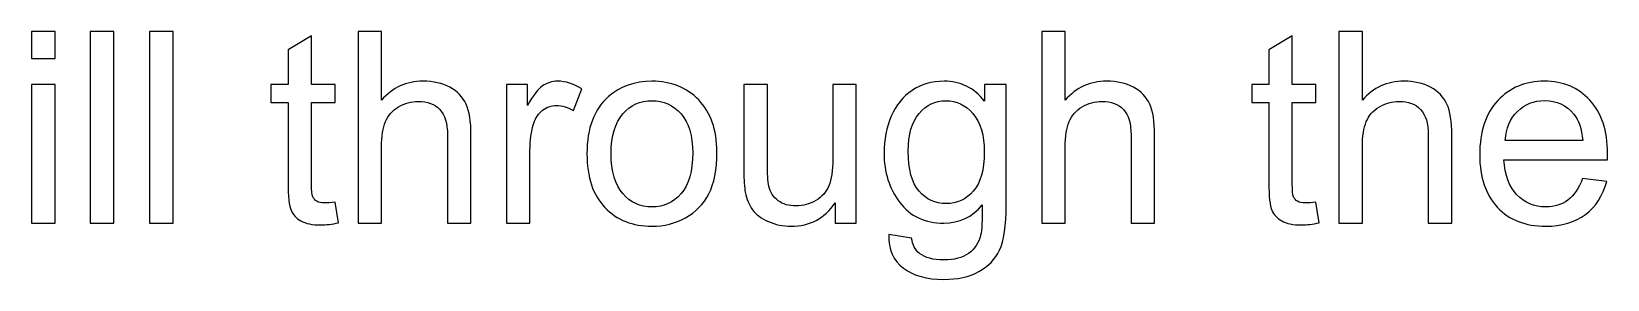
# Model space of a CAD drawing. Header units: millimetres. Extents: x -819 to 558, y -342 to 336.
# Drawn here: x -636.06 to -586.14, y 328.31 to 336.15 of the extents above; entities that cross this region are included whole.
import ezdxf

# ---------------------------------------------------------------- set-up
doc = ezdxf.new("R2010")
doc.units = ezdxf.units.MM
doc.header["$MEASUREMENT"] = 0
doc.layers.add('#Layer 1', color=7, linetype='Continuous')

msp = doc.modelspace()

# ---------------------------------------------------------------- linework, layer by layer
at = {"layer": '#Layer 1', "color": 250}
for points, knots in [([(-636.0632, 335.2938), (-636.0632, 335.2938), (-636.0632, 336.1503), (-636.0632, 336.1503), (-636.0632, 336.1503), (-636.0632, 336.1503), (-635.3181, 336.1503), (-635.3181, 336.1503), (-635.3181, 336.1503), (-635.3181, 336.1503), (-635.3181, 335.2938), (-635.3181, 335.2938), (-635.3181, 335.2938), (-635.3181, 335.2938), (-636.0632, 335.2938), (-636.0632, 335.2938)], [0, 0, 0, 0, 0.25, 0.25, 0.25, 0.25, 0.5, 0.5, 0.5, 0.5, 0.75, 0.75, 0.75, 0.75, 1, 1, 1, 1]), ([(-634.2019, 330.0896), (-634.2019, 330.0896), (-634.2019, 336.1503), (-634.2019, 336.1503), (-634.2019, 336.1503), (-634.2019, 336.1503), (-633.4583, 336.1503), (-633.4583, 336.1503), (-633.4583, 336.1503), (-633.4583, 336.1503), (-633.4583, 330.0896), (-633.4583, 330.0896), (-633.4583, 330.0896), (-633.4583, 330.0896), (-634.2019, 330.0896), (-634.2019, 330.0896)], [0, 0, 0, 0, 0.25, 0.25, 0.25, 0.25, 0.5, 0.5, 0.5, 0.5, 0.75, 0.75, 0.75, 0.75, 1, 1, 1, 1]), ([(-632.3209, 330.0896), (-632.3209, 330.0896), (-632.3209, 336.1503), (-632.3209, 336.1503), (-632.3209, 336.1503), (-632.3209, 336.1503), (-631.5773, 336.1503), (-631.5773, 336.1503), (-631.5773, 336.1503), (-631.5773, 336.1503), (-631.5773, 330.0896), (-631.5773, 330.0896), (-631.5773, 330.0896), (-631.5773, 330.0896), (-632.3209, 330.0896), (-632.3209, 330.0896)], [0, 0, 0, 0, 0.25, 0.25, 0.25, 0.25, 0.5, 0.5, 0.5, 0.5, 0.75, 0.75, 0.75, 0.75, 1, 1, 1, 1]), ([(-626.4465, 330.7556), (-626.4465, 330.7556), (-626.3393, 330.0981), (-626.3393, 330.0981), (-626.3393, 330.0981), (-626.5481, 330.0543), (-626.7358, 330.0317), (-626.9009, 330.0317), (-626.9009, 330.0317), (-627.1718, 330.0317), (-627.3807, 330.0741), (-627.5302, 330.1602), (-627.5302, 330.1602), (-627.6784, 330.2448), (-627.7828, 330.3577), (-627.8435, 330.4974), (-627.8435, 330.4974), (-627.9042, 330.6357), (-627.9352, 330.9292), (-627.9352, 331.3751), (-627.9352, 331.3751), (-627.9352, 331.3751), (-627.9352, 333.901), (-627.9352, 333.901), (-627.9352, 333.901), (-627.9352, 333.901), (-628.4813, 333.901), (-628.4813, 333.901), (-628.4813, 333.901), (-628.4813, 333.901), (-628.4813, 334.4796), (-628.4813, 334.4796), (-628.4813, 334.4796), (-628.4813, 334.4796), (-627.9352, 334.4796), (-627.9352, 334.4796), (-627.9352, 334.4796), (-627.9352, 334.4796), (-627.9352, 335.5676), (-627.9352, 335.5676), (-627.9352, 335.5676), (-627.9352, 335.5676), (-627.1944, 336.0135), (-627.1944, 336.0135), (-627.1944, 336.0135), (-627.1944, 336.0135), (-627.1944, 334.4796), (-627.1944, 334.4796), (-627.1944, 334.4796), (-627.1944, 334.4796), (-626.4465, 334.4796), (-626.4465, 334.4796), (-626.4465, 334.4796), (-626.4465, 334.4796), (-626.4465, 333.901), (-626.4465, 333.901), (-626.4465, 333.901), (-626.4465, 333.901), (-627.1944, 333.901), (-627.1944, 333.901), (-627.1944, 333.901), (-627.1944, 333.901), (-627.1944, 331.3342), (-627.1944, 331.3342), (-627.1944, 331.3342), (-627.1944, 331.1211), (-627.1817, 330.9857), (-627.1563, 330.925), (-627.1563, 330.925), (-627.1295, 330.8643), (-627.0871, 330.8163), (-627.0279, 330.7796), (-627.0279, 330.7796), (-626.9686, 330.7444), (-626.8839, 330.726), (-626.7739, 330.726), (-626.7739, 330.726), (-626.6906, 330.726), (-626.582, 330.7359), (-626.4465, 330.7556)], [0, 0, 0, 0, 0.05, 0.05, 0.05, 0.05, 0.1, 0.1, 0.1, 0.1, 0.15, 0.15, 0.15, 0.15, 0.2, 0.2, 0.2, 0.2, 0.25, 0.25, 0.25, 0.25, 0.3, 0.3, 0.3, 0.3, 0.35, 0.35, 0.35, 0.35, 0.4, 0.4, 0.4, 0.4, 0.45, 0.45, 0.45, 0.45, 0.5, 0.5, 0.5, 0.5, 0.55, 0.55, 0.55, 0.55, 0.6, 0.6, 0.6, 0.6, 0.65, 0.65, 0.65, 0.65, 0.7, 0.7, 0.7, 0.7, 0.75, 0.75, 0.75, 0.75, 0.8, 0.8, 0.8, 0.8, 0.85, 0.85, 0.85, 0.85, 0.9, 0.9, 0.9, 0.9, 0.95, 0.95, 0.95, 0.95, 1, 1, 1, 1]), ([(-625.7184, 330.0896), (-625.7184, 330.0896), (-625.7184, 336.1503), (-625.7184, 336.1503), (-625.7184, 336.1503), (-625.7184, 336.1503), (-624.9747, 336.1503), (-624.9747, 336.1503), (-624.9747, 336.1503), (-624.9747, 336.1503), (-624.9747, 333.9758), (-624.9747, 333.9758), (-624.9747, 333.9758), (-624.6276, 334.378), (-624.1887, 334.5798), (-623.6596, 334.5798), (-623.6596, 334.5798), (-623.335, 334.5798), (-623.0528, 334.5149), (-622.8129, 334.3865), (-622.8129, 334.3865), (-622.573, 334.2594), (-622.4009, 334.0816), (-622.2979, 333.8559), (-622.2979, 333.8559), (-622.1948, 333.6301), (-622.1426, 333.3013), (-622.1426, 332.8723), (-622.1426, 332.8723), (-622.1426, 332.8723), (-622.1426, 330.0896), (-622.1426, 330.0896), (-622.1426, 330.0896), (-622.1426, 330.0896), (-622.8877, 330.0896), (-622.8877, 330.0896), (-622.8877, 330.0896), (-622.8877, 330.0896), (-622.8877, 332.8723), (-622.8877, 332.8723), (-622.8877, 332.8723), (-622.8877, 333.2434), (-622.9681, 333.5144), (-623.129, 333.6837), (-623.129, 333.6837), (-623.2899, 333.853), (-623.5185, 333.9391), (-623.8134, 333.9391), (-623.8134, 333.9391), (-624.0335, 333.9391), (-624.241, 333.8813), (-624.4357, 333.767), (-624.4357, 333.767), (-624.6304, 333.6527), (-624.7687, 333.4974), (-624.8506, 333.3013), (-624.8506, 333.3013), (-624.9338, 333.1066), (-624.9747, 332.8356), (-624.9747, 332.4913), (-624.9747, 332.4913), (-624.9747, 332.4913), (-624.9747, 330.0896), (-624.9747, 330.0896), (-624.9747, 330.0896), (-624.9747, 330.0896), (-625.7184, 330.0896), (-625.7184, 330.0896)], [0, 0, 0, 0, 0.0588235, 0.0588235, 0.0588235, 0.0588235, 0.1176471, 0.1176471, 0.1176471, 0.1176471, 0.1764706, 0.1764706, 0.1764706, 0.1764706, 0.2352941, 0.2352941, 0.2352941, 0.2352941, 0.2941176, 0.2941176, 0.2941176, 0.2941176, 0.3529412, 0.3529412, 0.3529412, 0.3529412, 0.4117647, 0.4117647, 0.4117647, 0.4117647, 0.4705882, 0.4705882, 0.4705882, 0.4705882, 0.5294118, 0.5294118, 0.5294118, 0.5294118, 0.5882353, 0.5882353, 0.5882353, 0.5882353, 0.6470588, 0.6470588, 0.6470588, 0.6470588, 0.7058824, 0.7058824, 0.7058824, 0.7058824, 0.7647059, 0.7647059, 0.7647059, 0.7647059, 0.8235294, 0.8235294, 0.8235294, 0.8235294, 0.8823529, 0.8823529, 0.8823529, 0.8823529, 0.9411765, 0.9411765, 0.9411765, 0.9411765, 1, 1, 1, 1]), ([(-604.0634, 330.0896), (-604.0634, 330.0896), (-604.0634, 336.1503), (-604.0634, 336.1503), (-604.0634, 336.1503), (-604.0634, 336.1503), (-603.3197, 336.1503), (-603.3197, 336.1503), (-603.3197, 336.1503), (-603.3197, 336.1503), (-603.3197, 333.9758), (-603.3197, 333.9758), (-603.3197, 333.9758), (-602.9726, 334.378), (-602.5337, 334.5798), (-602.0046, 334.5798), (-602.0046, 334.5798), (-601.68, 334.5798), (-601.3978, 334.5149), (-601.1579, 334.3865), (-601.1579, 334.3865), (-600.918, 334.2594), (-600.7459, 334.0816), (-600.6429, 333.8559), (-600.6429, 333.8559), (-600.5398, 333.6301), (-600.4876, 333.3013), (-600.4876, 332.8723), (-600.4876, 332.8723), (-600.4876, 332.8723), (-600.4876, 330.0896), (-600.4876, 330.0896), (-600.4876, 330.0896), (-600.4876, 330.0896), (-601.2327, 330.0896), (-601.2327, 330.0896), (-601.2327, 330.0896), (-601.2327, 330.0896), (-601.2327, 332.8723), (-601.2327, 332.8723), (-601.2327, 332.8723), (-601.2327, 333.2434), (-601.3131, 333.5144), (-601.474, 333.6837), (-601.474, 333.6837), (-601.6349, 333.853), (-601.8635, 333.9391), (-602.1584, 333.9391), (-602.1584, 333.9391), (-602.3785, 333.9391), (-602.586, 333.8813), (-602.7807, 333.767), (-602.7807, 333.767), (-602.9754, 333.6527), (-603.1137, 333.4974), (-603.1956, 333.3013), (-603.1956, 333.3013), (-603.2788, 333.1066), (-603.3197, 332.8356), (-603.3197, 332.4913), (-603.3197, 332.4913), (-603.3197, 332.4913), (-603.3197, 330.0896), (-603.3197, 330.0896), (-603.3197, 330.0896), (-603.3197, 330.0896), (-604.0634, 330.0896), (-604.0634, 330.0896)], [0, 0, 0, 0, 0.0588235, 0.0588235, 0.0588235, 0.0588235, 0.1176471, 0.1176471, 0.1176471, 0.1176471, 0.1764706, 0.1764706, 0.1764706, 0.1764706, 0.2352941, 0.2352941, 0.2352941, 0.2352941, 0.2941176, 0.2941176, 0.2941176, 0.2941176, 0.3529412, 0.3529412, 0.3529412, 0.3529412, 0.4117647, 0.4117647, 0.4117647, 0.4117647, 0.4705882, 0.4705882, 0.4705882, 0.4705882, 0.5294118, 0.5294118, 0.5294118, 0.5294118, 0.5882353, 0.5882353, 0.5882353, 0.5882353, 0.6470588, 0.6470588, 0.6470588, 0.6470588, 0.7058824, 0.7058824, 0.7058824, 0.7058824, 0.7647059, 0.7647059, 0.7647059, 0.7647059, 0.8235294, 0.8235294, 0.8235294, 0.8235294, 0.8823529, 0.8823529, 0.8823529, 0.8823529, 0.9411765, 0.9411765, 0.9411765, 0.9411765, 1, 1, 1, 1]), ([(-595.378, 330.7556), (-595.378, 330.7556), (-595.2708, 330.0981), (-595.2708, 330.0981), (-595.2708, 330.0981), (-595.4796, 330.0543), (-595.6673, 330.0317), (-595.8324, 330.0317), (-595.8324, 330.0317), (-596.1033, 330.0317), (-596.3122, 330.0741), (-596.4617, 330.1602), (-596.4617, 330.1602), (-596.6099, 330.2448), (-596.7143, 330.3577), (-596.775, 330.4974), (-596.775, 330.4974), (-596.8357, 330.6357), (-596.8667, 330.9292), (-596.8667, 331.3751), (-596.8667, 331.3751), (-596.8667, 331.3751), (-596.8667, 333.901), (-596.8667, 333.901), (-596.8667, 333.901), (-596.8667, 333.901), (-597.4128, 333.901), (-597.4128, 333.901), (-597.4128, 333.901), (-597.4128, 333.901), (-597.4128, 334.4796), (-597.4128, 334.4796), (-597.4128, 334.4796), (-597.4128, 334.4796), (-596.8667, 334.4796), (-596.8667, 334.4796), (-596.8667, 334.4796), (-596.8667, 334.4796), (-596.8667, 335.5676), (-596.8667, 335.5676), (-596.8667, 335.5676), (-596.8667, 335.5676), (-596.1259, 336.0135), (-596.1259, 336.0135), (-596.1259, 336.0135), (-596.1259, 336.0135), (-596.1259, 334.4796), (-596.1259, 334.4796), (-596.1259, 334.4796), (-596.1259, 334.4796), (-595.378, 334.4796), (-595.378, 334.4796), (-595.378, 334.4796), (-595.378, 334.4796), (-595.378, 333.901), (-595.378, 333.901), (-595.378, 333.901), (-595.378, 333.901), (-596.1259, 333.901), (-596.1259, 333.901), (-596.1259, 333.901), (-596.1259, 333.901), (-596.1259, 331.3342), (-596.1259, 331.3342), (-596.1259, 331.3342), (-596.1259, 331.1211), (-596.1132, 330.9857), (-596.0878, 330.925), (-596.0878, 330.925), (-596.061, 330.8643), (-596.0186, 330.8163), (-595.9594, 330.7796), (-595.9594, 330.7796), (-595.9001, 330.7444), (-595.8154, 330.726), (-595.7054, 330.726), (-595.7054, 330.726), (-595.6221, 330.726), (-595.5135, 330.7359), (-595.378, 330.7556)], [0, 0, 0, 0, 0.05, 0.05, 0.05, 0.05, 0.1, 0.1, 0.1, 0.1, 0.15, 0.15, 0.15, 0.15, 0.2, 0.2, 0.2, 0.2, 0.25, 0.25, 0.25, 0.25, 0.3, 0.3, 0.3, 0.3, 0.35, 0.35, 0.35, 0.35, 0.4, 0.4, 0.4, 0.4, 0.45, 0.45, 0.45, 0.45, 0.5, 0.5, 0.5, 0.5, 0.55, 0.55, 0.55, 0.55, 0.6, 0.6, 0.6, 0.6, 0.65, 0.65, 0.65, 0.65, 0.7, 0.7, 0.7, 0.7, 0.75, 0.75, 0.75, 0.75, 0.8, 0.8, 0.8, 0.8, 0.85, 0.85, 0.85, 0.85, 0.9, 0.9, 0.9, 0.9, 0.95, 0.95, 0.95, 0.95, 1, 1, 1, 1]), ([(-594.6499, 330.0896), (-594.6499, 330.0896), (-594.6499, 336.1503), (-594.6499, 336.1503), (-594.6499, 336.1503), (-594.6499, 336.1503), (-593.9062, 336.1503), (-593.9062, 336.1503), (-593.9062, 336.1503), (-593.9062, 336.1503), (-593.9062, 333.9758), (-593.9062, 333.9758), (-593.9062, 333.9758), (-593.5591, 334.378), (-593.1202, 334.5798), (-592.5911, 334.5798), (-592.5911, 334.5798), (-592.2665, 334.5798), (-591.9843, 334.5149), (-591.7444, 334.3865), (-591.7444, 334.3865), (-591.5045, 334.2594), (-591.3324, 334.0816), (-591.2294, 333.8559), (-591.2294, 333.8559), (-591.1263, 333.6301), (-591.0741, 333.3013), (-591.0741, 332.8723), (-591.0741, 332.8723), (-591.0741, 332.8723), (-591.0741, 330.0896), (-591.0741, 330.0896), (-591.0741, 330.0896), (-591.0741, 330.0896), (-591.8192, 330.0896), (-591.8192, 330.0896), (-591.8192, 330.0896), (-591.8192, 330.0896), (-591.8192, 332.8723), (-591.8192, 332.8723), (-591.8192, 332.8723), (-591.8192, 333.2434), (-591.8996, 333.5144), (-592.0605, 333.6837), (-592.0605, 333.6837), (-592.2214, 333.853), (-592.45, 333.9391), (-592.7449, 333.9391), (-592.7449, 333.9391), (-592.965, 333.9391), (-593.1725, 333.8813), (-593.3672, 333.767), (-593.3672, 333.767), (-593.5619, 333.6527), (-593.7002, 333.4974), (-593.7821, 333.3013), (-593.7821, 333.3013), (-593.8653, 333.1066), (-593.9062, 332.8356), (-593.9062, 332.4913), (-593.9062, 332.4913), (-593.9062, 332.4913), (-593.9062, 330.0896), (-593.9062, 330.0896), (-593.9062, 330.0896), (-593.9062, 330.0896), (-594.6499, 330.0896), (-594.6499, 330.0896)], [0, 0, 0, 0, 0.0588235, 0.0588235, 0.0588235, 0.0588235, 0.1176471, 0.1176471, 0.1176471, 0.1176471, 0.1764706, 0.1764706, 0.1764706, 0.1764706, 0.2352941, 0.2352941, 0.2352941, 0.2352941, 0.2941176, 0.2941176, 0.2941176, 0.2941176, 0.3529412, 0.3529412, 0.3529412, 0.3529412, 0.4117647, 0.4117647, 0.4117647, 0.4117647, 0.4705882, 0.4705882, 0.4705882, 0.4705882, 0.5294118, 0.5294118, 0.5294118, 0.5294118, 0.5882353, 0.5882353, 0.5882353, 0.5882353, 0.6470588, 0.6470588, 0.6470588, 0.6470588, 0.7058824, 0.7058824, 0.7058824, 0.7058824, 0.7647059, 0.7647059, 0.7647059, 0.7647059, 0.8235294, 0.8235294, 0.8235294, 0.8235294, 0.8823529, 0.8823529, 0.8823529, 0.8823529, 0.9411765, 0.9411765, 0.9411765, 0.9411765, 1, 1, 1, 1]), ([(-636.0632, 330.0896), (-636.0632, 330.0896), (-636.0632, 334.4796), (-636.0632, 334.4796), (-636.0632, 334.4796), (-636.0632, 334.4796), (-635.3181, 334.4796), (-635.3181, 334.4796), (-635.3181, 334.4796), (-635.3181, 334.4796), (-635.3181, 330.0896), (-635.3181, 330.0896), (-635.3181, 330.0896), (-635.3181, 330.0896), (-636.0632, 330.0896), (-636.0632, 330.0896)], [0, 0, 0, 0, 0.25, 0.25, 0.25, 0.25, 0.5, 0.5, 0.5, 0.5, 0.75, 0.75, 0.75, 0.75, 1, 1, 1, 1]), ([(-621.018, 330.0896), (-621.018, 330.0896), (-621.018, 334.4796), (-621.018, 334.4796), (-621.018, 334.4796), (-621.018, 334.4796), (-620.3491, 334.4796), (-620.3491, 334.4796), (-620.3491, 334.4796), (-620.3491, 334.4796), (-620.3491, 333.8149), (-620.3491, 333.8149), (-620.3491, 333.8149), (-620.1784, 334.1254), (-620.0203, 334.3314), (-619.875, 334.4302), (-619.875, 334.4302), (-619.731, 334.529), (-619.5716, 334.5798), (-619.398, 334.5798), (-619.398, 334.5798), (-619.1468, 334.5798), (-618.8928, 334.4993), (-618.6332, 334.3399), (-618.6332, 334.3399), (-618.6332, 334.3399), (-618.89, 333.6484), (-618.89, 333.6484), (-618.89, 333.6484), (-619.0706, 333.7571), (-619.2527, 333.8107), (-619.4347, 333.8107), (-619.4347, 333.8107), (-619.5984, 333.8107), (-619.7437, 333.7613), (-619.8735, 333.664), (-619.8735, 333.664), (-620.0034, 333.5652), (-620.0951, 333.4297), (-620.1501, 333.2561), (-620.1501, 333.2561), (-620.2334, 332.9923), (-620.2743, 332.703), (-620.2743, 332.3883), (-620.2743, 332.3883), (-620.2743, 332.3883), (-620.2743, 330.0896), (-620.2743, 330.0896), (-620.2743, 330.0896), (-620.2743, 330.0896), (-621.018, 330.0896), (-621.018, 330.0896)], [0, 0, 0, 0, 0.0769231, 0.0769231, 0.0769231, 0.0769231, 0.1538462, 0.1538462, 0.1538462, 0.1538462, 0.2307692, 0.2307692, 0.2307692, 0.2307692, 0.3076923, 0.3076923, 0.3076923, 0.3076923, 0.3846154, 0.3846154, 0.3846154, 0.3846154, 0.4615385, 0.4615385, 0.4615385, 0.4615385, 0.5384615, 0.5384615, 0.5384615, 0.5384615, 0.6153846, 0.6153846, 0.6153846, 0.6153846, 0.6923077, 0.6923077, 0.6923077, 0.6923077, 0.7692308, 0.7692308, 0.7692308, 0.7692308, 0.8461538, 0.8461538, 0.8461538, 0.8461538, 0.9230769, 0.9230769, 0.9230769, 0.9230769, 1, 1, 1, 1]), ([(-618.4681, 332.2853), (-618.4681, 333.0981), (-618.2423, 333.7006), (-617.7893, 334.0915), (-617.7893, 334.0915), (-617.4126, 334.4161), (-616.9525, 334.5798), (-616.4093, 334.5798), (-616.4093, 334.5798), (-615.8053, 334.5798), (-615.3114, 334.3822), (-614.929, 333.9857), (-614.929, 333.9857), (-614.5452, 333.5906), (-614.3547, 333.0445), (-614.3547, 332.3474), (-614.3547, 332.3474), (-614.3547, 331.7815), (-614.4393, 331.337), (-614.6087, 331.0139), (-614.6087, 331.0139), (-614.778, 330.6893), (-615.025, 330.4381), (-615.3481, 330.2589), (-615.3481, 330.2589), (-615.6727, 330.0797), (-616.0254, 329.9908), (-616.4093, 329.9908), (-616.4093, 329.9908), (-617.0231, 329.9908), (-617.5198, 330.187), (-617.8994, 330.5821), (-617.8994, 330.5821), (-618.279, 330.9758), (-618.4681, 331.5431), (-618.4681, 332.2853)], [0, 0, 0, 0, 0.1111111, 0.1111111, 0.1111111, 0.1111111, 0.2222222, 0.2222222, 0.2222222, 0.2222222, 0.3333333, 0.3333333, 0.3333333, 0.3333333, 0.4444444, 0.4444444, 0.4444444, 0.4444444, 0.5555556, 0.5555556, 0.5555556, 0.5555556, 0.6666667, 0.6666667, 0.6666667, 0.6666667, 0.7777778, 0.7777778, 0.7777778, 0.7777778, 0.8888889, 0.8888889, 0.8888889, 0.8888889, 1, 1, 1, 1]), ([(-610.6039, 330.0896), (-610.6039, 330.0896), (-610.6039, 330.7345), (-610.6039, 330.7345), (-610.6039, 330.7345), (-610.9468, 330.2378), (-611.4111, 329.9908), (-611.9981, 329.9908), (-611.9981, 329.9908), (-612.2563, 329.9908), (-612.4991, 330.0402), (-612.7234, 330.139), (-612.7234, 330.139), (-612.9478, 330.2378), (-613.1143, 330.3634), (-613.223, 330.5129), (-613.223, 330.5129), (-613.333, 330.6639), (-613.4092, 330.8474), (-613.453, 331.0647), (-613.453, 331.0647), (-613.4826, 331.2114), (-613.4981, 331.4429), (-613.4981, 331.7604), (-613.4981, 331.7604), (-613.4981, 331.7604), (-613.4981, 334.4796), (-613.4981, 334.4796), (-613.4981, 334.4796), (-613.4981, 334.4796), (-612.7545, 334.4796), (-612.7545, 334.4796), (-612.7545, 334.4796), (-612.7545, 334.4796), (-612.7545, 332.0454), (-612.7545, 332.0454), (-612.7545, 332.0454), (-612.7545, 331.6559), (-612.739, 331.3949), (-612.7093, 331.2594), (-612.7093, 331.2594), (-612.6613, 331.0633), (-612.5626, 330.9109), (-612.4116, 330.798), (-612.4116, 330.798), (-612.2592, 330.6865), (-612.0715, 330.6315), (-611.8485, 330.6315), (-611.8485, 330.6315), (-611.6256, 330.6315), (-611.4167, 330.6879), (-611.2206, 330.8022), (-611.2206, 330.8022), (-611.0244, 330.9165), (-610.8862, 331.0731), (-610.8057, 331.2693), (-610.8057, 331.2693), (-610.7239, 331.4668), (-610.683, 331.7533), (-610.683, 332.1273), (-610.683, 332.1273), (-610.683, 332.1273), (-610.683, 334.4796), (-610.683, 334.4796), (-610.683, 334.4796), (-610.683, 334.4796), (-609.9393, 334.4796), (-609.9393, 334.4796), (-609.9393, 334.4796), (-609.9393, 334.4796), (-609.9393, 330.0896), (-609.9393, 330.0896), (-609.9393, 330.0896), (-609.9393, 330.0896), (-610.6039, 330.0896), (-610.6039, 330.0896)], [0, 0, 0, 0, 0.0526316, 0.0526316, 0.0526316, 0.0526316, 0.1052632, 0.1052632, 0.1052632, 0.1052632, 0.1578947, 0.1578947, 0.1578947, 0.1578947, 0.2105263, 0.2105263, 0.2105263, 0.2105263, 0.2631579, 0.2631579, 0.2631579, 0.2631579, 0.3157895, 0.3157895, 0.3157895, 0.3157895, 0.3684211, 0.3684211, 0.3684211, 0.3684211, 0.4210526, 0.4210526, 0.4210526, 0.4210526, 0.4736842, 0.4736842, 0.4736842, 0.4736842, 0.5263158, 0.5263158, 0.5263158, 0.5263158, 0.5789474, 0.5789474, 0.5789474, 0.5789474, 0.6315789, 0.6315789, 0.6315789, 0.6315789, 0.6842105, 0.6842105, 0.6842105, 0.6842105, 0.7368421, 0.7368421, 0.7368421, 0.7368421, 0.7894737, 0.7894737, 0.7894737, 0.7894737, 0.8421053, 0.8421053, 0.8421053, 0.8421053, 0.8947368, 0.8947368, 0.8947368, 0.8947368, 0.9473684, 0.9473684, 0.9473684, 0.9473684, 1, 1, 1, 1]), ([(-608.9092, 329.7255), (-608.9092, 329.7255), (-608.1853, 329.6183), (-608.1853, 329.6183), (-608.1853, 329.6183), (-608.1556, 329.3953), (-608.071, 329.2331), (-607.9341, 329.13), (-607.9341, 329.13), (-607.7492, 328.9932), (-607.4966, 328.924), (-607.1777, 328.924), (-607.1777, 328.924), (-606.832, 328.924), (-606.5667, 328.9932), (-606.379, 329.13), (-606.379, 329.13), (-606.1914, 329.2683), (-606.0658, 329.4617), (-605.9995, 329.7086), (-605.9995, 329.7086), (-605.9599, 329.861), (-605.943, 330.1785), (-605.9458, 330.6639), (-605.9458, 330.6639), (-606.2704, 330.2815), (-606.6754, 330.0896), (-607.1608, 330.0896), (-607.1608, 330.0896), (-607.7648, 330.0896), (-608.2318, 330.3069), (-608.562, 330.7429), (-608.562, 330.7429), (-608.8922, 331.1776), (-609.0588, 331.7011), (-609.0588, 332.3093), (-609.0588, 332.3093), (-609.0588, 332.7284), (-608.9826, 333.115), (-608.8316, 333.4692), (-608.8316, 333.4692), (-608.6792, 333.8234), (-608.459, 334.0972), (-608.1712, 334.2905), (-608.1712, 334.2905), (-607.8833, 334.4824), (-607.5446, 334.5798), (-607.1566, 334.5798), (-607.1566, 334.5798), (-606.6387, 334.5798), (-606.2111, 334.3695), (-605.8753, 333.9504), (-605.8753, 333.9504), (-605.8753, 333.9504), (-605.8753, 334.4796), (-605.8753, 334.4796), (-605.8753, 334.4796), (-605.8753, 334.4796), (-605.1881, 334.4796), (-605.1881, 334.4796), (-605.1881, 334.4796), (-605.1881, 334.4796), (-605.1881, 330.6851), (-605.1881, 330.6851), (-605.1881, 330.6851), (-605.1881, 330.0021), (-605.2586, 329.5167), (-605.3969, 329.2316), (-605.3969, 329.2316), (-605.5366, 328.9466), (-605.7567, 328.7208), (-606.0587, 328.5557), (-606.0587, 328.5557), (-606.3607, 328.3906), (-606.7318, 328.3074), (-607.1735, 328.3074), (-607.1735, 328.3074), (-607.697, 328.3074), (-608.1204, 328.4259), (-608.4421, 328.6615), (-608.4421, 328.6615), (-608.7652, 328.8972), (-608.9205, 329.2514), (-608.9092, 329.7255)], [0, 0, 0, 0, 0.047619, 0.047619, 0.047619, 0.047619, 0.0952381, 0.0952381, 0.0952381, 0.0952381, 0.1428571, 0.1428571, 0.1428571, 0.1428571, 0.1904762, 0.1904762, 0.1904762, 0.1904762, 0.2380952, 0.2380952, 0.2380952, 0.2380952, 0.2857143, 0.2857143, 0.2857143, 0.2857143, 0.3333333, 0.3333333, 0.3333333, 0.3333333, 0.3809524, 0.3809524, 0.3809524, 0.3809524, 0.4285714, 0.4285714, 0.4285714, 0.4285714, 0.4761905, 0.4761905, 0.4761905, 0.4761905, 0.5238095, 0.5238095, 0.5238095, 0.5238095, 0.5714286, 0.5714286, 0.5714286, 0.5714286, 0.6190476, 0.6190476, 0.6190476, 0.6190476, 0.6666667, 0.6666667, 0.6666667, 0.6666667, 0.7142857, 0.7142857, 0.7142857, 0.7142857, 0.7619048, 0.7619048, 0.7619048, 0.7619048, 0.8095238, 0.8095238, 0.8095238, 0.8095238, 0.8571429, 0.8571429, 0.8571429, 0.8571429, 0.9047619, 0.9047619, 0.9047619, 0.9047619, 0.952381, 0.952381, 0.952381, 0.952381, 1, 1, 1, 1]), ([(-586.9367, 331.5035), (-586.9367, 331.5035), (-586.1677, 331.409), (-586.1677, 331.409), (-586.1677, 331.409), (-586.289, 330.9588), (-586.5134, 330.6103), (-586.8408, 330.3619), (-586.8408, 330.3619), (-587.1696, 330.115), (-587.5887, 329.9908), (-588.0981, 329.9908), (-588.0981, 329.9908), (-588.7401, 329.9908), (-589.2496, 330.1884), (-589.6249, 330.5835), (-589.6249, 330.5835), (-590.0017, 330.9786), (-590.1894, 331.5332), (-590.1894, 332.2472), (-590.1894, 332.2472), (-590.1894, 332.9866), (-589.9989, 333.5595), (-589.6193, 333.9673), (-589.6193, 333.9673), (-589.2383, 334.3752), (-588.7458, 334.5798), (-588.139, 334.5798), (-588.139, 334.5798), (-587.552, 334.5798), (-587.0722, 334.3794), (-586.7011, 333.98), (-586.7011, 333.98), (-586.3285, 333.5807), (-586.1423, 333.0177), (-586.1423, 332.2938), (-586.1423, 332.2938), (-586.1423, 332.2486), (-586.1437, 332.1823), (-586.1465, 332.0948), (-586.1465, 332.0948), (-586.1465, 332.0948), (-589.4203, 332.0948), (-589.4203, 332.0948), (-589.4203, 332.0948), (-589.3935, 331.6122), (-589.2566, 331.2425), (-589.0111, 330.9871), (-589.0111, 330.9871), (-588.7655, 330.7302), (-588.4607, 330.6018), (-588.0938, 330.6018), (-588.0938, 330.6018), (-587.8215, 330.6018), (-587.5887, 330.6738), (-587.3953, 330.8177), (-587.3953, 330.8177), (-587.202, 330.9603), (-587.0496, 331.1889), (-586.9367, 331.5035)], [0, 0, 0, 0, 0.0666667, 0.0666667, 0.0666667, 0.0666667, 0.1333333, 0.1333333, 0.1333333, 0.1333333, 0.2, 0.2, 0.2, 0.2, 0.2666667, 0.2666667, 0.2666667, 0.2666667, 0.3333333, 0.3333333, 0.3333333, 0.3333333, 0.4, 0.4, 0.4, 0.4, 0.4666667, 0.4666667, 0.4666667, 0.4666667, 0.5333333, 0.5333333, 0.5333333, 0.5333333, 0.6, 0.6, 0.6, 0.6, 0.6666667, 0.6666667, 0.6666667, 0.6666667, 0.7333333, 0.7333333, 0.7333333, 0.7333333, 0.8, 0.8, 0.8, 0.8, 0.8666667, 0.8666667, 0.8666667, 0.8666667, 0.9333333, 0.9333333, 0.9333333, 0.9333333, 1, 1, 1, 1]), ([(-617.7033, 332.2853), (-617.7033, 331.7223), (-617.5805, 331.3017), (-617.335, 331.0223), (-617.335, 331.0223), (-617.0894, 330.7415), (-616.7804, 330.6018), (-616.4093, 330.6018), (-616.4093, 330.6018), (-616.0396, 330.6018), (-615.7319, 330.7429), (-615.4864, 331.0238), (-615.4864, 331.0238), (-615.2423, 331.3046), (-615.1195, 331.7336), (-615.1195, 332.3093), (-615.1195, 332.3093), (-615.1195, 332.8526), (-615.2423, 333.2646), (-615.4892, 333.544), (-615.4892, 333.544), (-615.7362, 333.8234), (-616.0424, 333.9631), (-616.4093, 333.9631), (-616.4093, 333.9631), (-616.7804, 333.9631), (-617.0894, 333.8234), (-617.335, 333.5454), (-617.335, 333.5454), (-617.5805, 333.2674), (-617.7033, 332.8469), (-617.7033, 332.2853)], [0, 0, 0, 0, 0.125, 0.125, 0.125, 0.125, 0.25, 0.25, 0.25, 0.25, 0.375, 0.375, 0.375, 0.375, 0.5, 0.5, 0.5, 0.5, 0.625, 0.625, 0.625, 0.625, 0.75, 0.75, 0.75, 0.75, 0.875, 0.875, 0.875, 0.875, 1, 1, 1, 1]), ([(-608.2939, 332.3629), (-608.2939, 331.7872), (-608.1796, 331.3667), (-607.9496, 331.1028), (-607.9496, 331.1028), (-607.721, 330.8375), (-607.4346, 330.7063), (-607.0902, 330.7063), (-607.0902, 330.7063), (-606.7488, 330.7063), (-606.4623, 330.8375), (-606.2309, 331.1), (-606.2309, 331.1), (-605.9995, 331.3638), (-605.8837, 331.7759), (-605.8837, 332.3389), (-605.8837, 332.3389), (-605.8837, 332.8766), (-606.0023, 333.2815), (-606.2408, 333.5539), (-606.2408, 333.5539), (-606.4792, 333.8262), (-606.7671, 333.9631), (-607.1029, 333.9631), (-607.1029, 333.9631), (-607.4331, 333.9631), (-607.714, 333.8291), (-607.9468, 333.5595), (-607.9468, 333.5595), (-608.1782, 333.2914), (-608.2939, 332.8921), (-608.2939, 332.3629)], [0, 0, 0, 0, 0.125, 0.125, 0.125, 0.125, 0.25, 0.25, 0.25, 0.25, 0.375, 0.375, 0.375, 0.375, 0.5, 0.5, 0.5, 0.5, 0.625, 0.625, 0.625, 0.625, 0.75, 0.75, 0.75, 0.75, 0.875, 0.875, 0.875, 0.875, 1, 1, 1, 1]), ([(-589.3794, 332.7072), (-589.3794, 332.7072), (-586.9283, 332.7072), (-586.9283, 332.7072), (-586.9283, 332.7072), (-586.9607, 333.0755), (-587.0553, 333.3535), (-587.2091, 333.537), (-587.2091, 333.537), (-587.4461, 333.8234), (-587.7538, 333.9673), (-588.1305, 333.9673), (-588.1305, 333.9673), (-588.472, 333.9673), (-588.7599, 333.853), (-588.9927, 333.6244), (-588.9927, 333.6244), (-589.2256, 333.3958), (-589.354, 333.0896), (-589.3794, 332.7072)], [0, 0, 0, 0, 0.2, 0.2, 0.2, 0.2, 0.4, 0.4, 0.4, 0.4, 0.6, 0.6, 0.6, 0.6, 0.8, 0.8, 0.8, 0.8, 1, 1, 1, 1])]:
    msp.add_open_spline(points, degree=3, knots=knots, dxfattribs=at)

doc.saveas('drawing.dxf')
